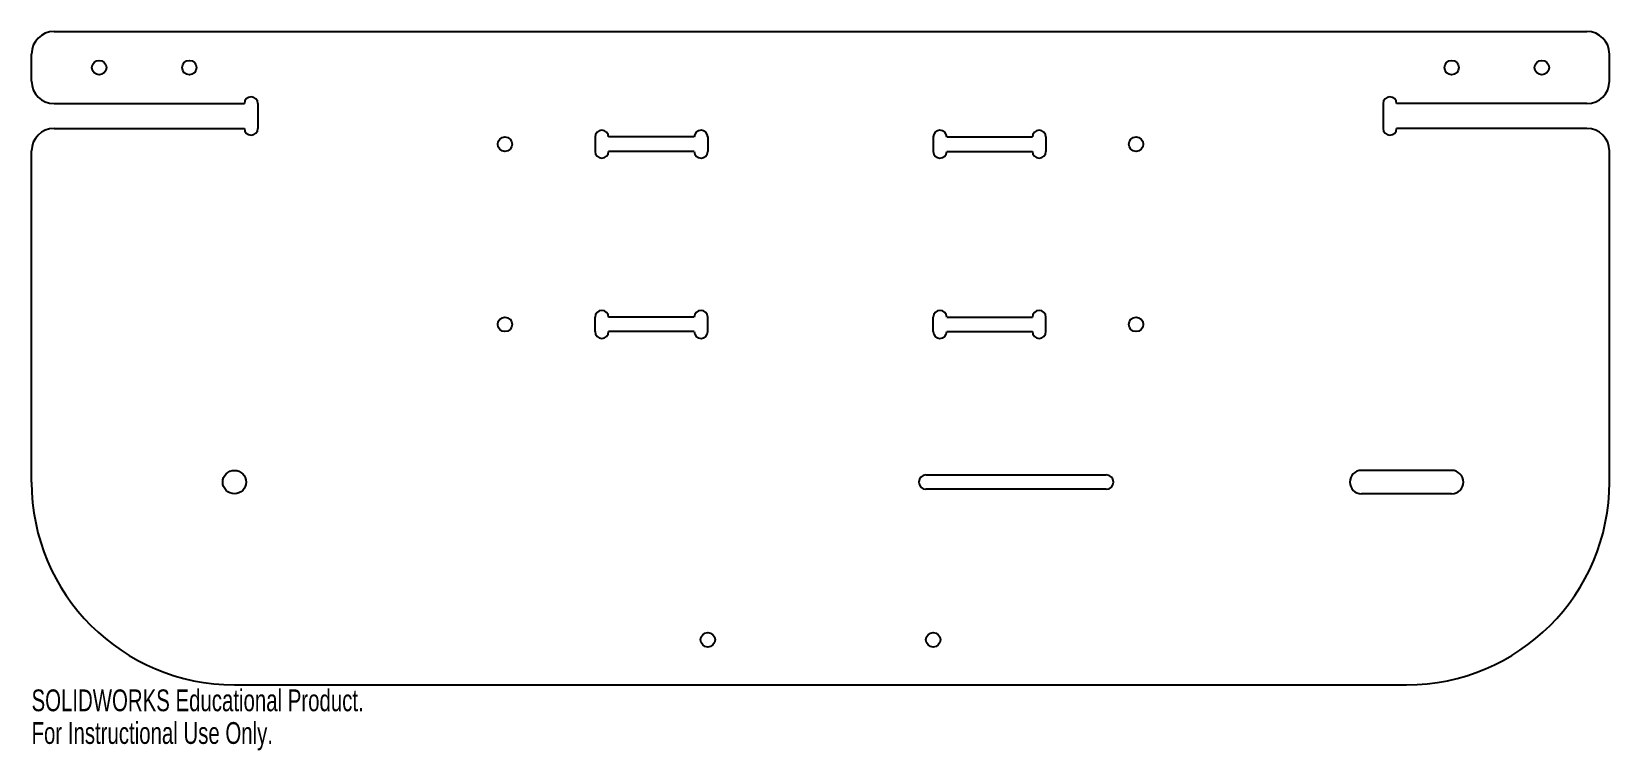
# Model space of a CAD drawing. Header units: millimetres. Extents: x -45 to 305, y -60 to 100.
import ezdxf

# ---------------------------------------------------------------- set-up
doc = ezdxf.new("R2010")
doc.units = ezdxf.units.MM
doc.styles.add('SLDTEXTSTYLE0', font='TXT', dxfattribs={"width": 0.7})

msp = doc.modelspace()

# ---------------------------------------------------------------- linework, layer by layer
at = {"color": 7, "linetype": 'Continuous', "lineweight": 25}
for p, q in [((-40, 100), (300, 100)), ((-45, 89), (-45, 95)), ((305, 89), (305, 95)), ((-40, 84), (2.2, 84)), ((5.2, 84), (5.2, 78.5)), ((254.8, 84), (254.8, 78.5)), ((300, 84), (257.8, 84)), ((-40, 78.5), (2.2, 78.5)), ((300, 78.5), (257.8, 78.5)), ((-45, 0), (-45, 73.5)), ((80, 76.6), (80, 73.4)), ((102, 76.6), (83, 76.6)), ((105, 76.6), (105, 73.4)), ((155, 76.6), (155, 73.4)), ((158, 76.6), (177, 76.6)), ((180, 76.6), (180, 73.4)), ((305, 0), (305, 73.5)), ((102, 73.4), (83, 73.4)), ((158, 73.4), (177, 73.4)), ((80, 33.4), (80, 36.6)), ((102, 36.6), (83, 36.6)), ((105, 33.4), (105, 36.6)), ((155, 33.4), (155, 36.6)), ((158, 36.6), (177, 36.6)), ((180, 33.4), (180, 36.6)), ((102, 33.4), (83, 33.4)), ((158, 33.4), (177, 33.4)), ((153.4, 1.6), (193.4, 1.6)), ((270, 2.6), (250, 2.6)), ((193.4, -1.6), (153.4, -1.6)), ((270, -2.6), (250, -2.6)), ((0, -45), (260, -45))]:
    msp.add_line(p, q, dxfattribs=at)
for centre, radius in [((-30, 92), 1.6), ((-10, 92), 1.6), ((270, 92), 1.6), ((290, 92), 1.6), ((60, 75), 1.6), ((200, 75), 1.6), ((60, 35), 1.6), ((200, 35), 1.6), ((0, 0), 2.6), ((105, -35), 1.6), ((155, -35), 1.6)]:
    msp.add_circle(centre, radius, dxfattribs=at)
for centre, radius, start, end in [((-40, 95), 5, 90, 180), ((300, 95), 5, 0, 90), ((-40, 89), 5, 180, 270), ((300, 89), 5, 270, 0), ((3.7, 84), 1.5, 0, 180), ((256.3, 84), 1.5, 0, 180), ((-40, 73.5), 5, 90, 180), ((3.7, 78.5), 1.5, 180, 0), ((81.5, 76.6), 1.5, 0, 180), ((103.5, 76.6), 1.5, 0, 180), ((156.5, 76.6), 1.5, 0, 180), ((178.5, 76.6), 1.5, 0, 180), ((256.3, 78.5), 1.5, 180, 0), ((300, 73.5), 5, 0, 90), ((81.5, 73.4), 1.5, 180, 0), ((103.5, 73.4), 1.5, 180, 360), ((156.5, 73.4), 1.5, 180, 360), ((178.5, 73.4), 1.5, 180, 360), ((81.5, 36.6), 1.5, 0, 180), ((103.5, 36.6), 1.5, 0, 180), ((156.5, 36.6), 1.5, 0, 180), ((178.5, 36.6), 1.5, 0, 180), ((81.5, 33.4), 1.5, 180, 0), ((103.5, 33.4), 1.5, 180, 0), ((156.5, 33.4), 1.5, 180, 0), ((178.5, 33.4), 1.5, 180, 0), ((0, 0), 45, 180, 270), ((153.4, 0), 1.6, 90, 270), ((193.4, 0), 1.6, 270, 90), ((250, 0), 2.6, 90, 270), ((260, 0), 45, 270, 0), ((270, 0), 2.6, 270, 90)]:
    msp.add_arc(centre, radius, start, end, dxfattribs=at)

# ---------------------------------------------------------------- texts
at = {"color": 7, "linetype": 'Continuous', "char_height": 4.8336, "attachment_point": 1, "style": 'SLDTEXTSTYLE0'}
for s, insert in [('SOLIDWORKS Educational Product.', (-45, -46.02)), ('For Instructional Use Only.', (-45, -53.27))]:
    msp.add_mtext(s, dxfattribs=dict(at, insert=insert))

doc.saveas('drawing.dxf')
